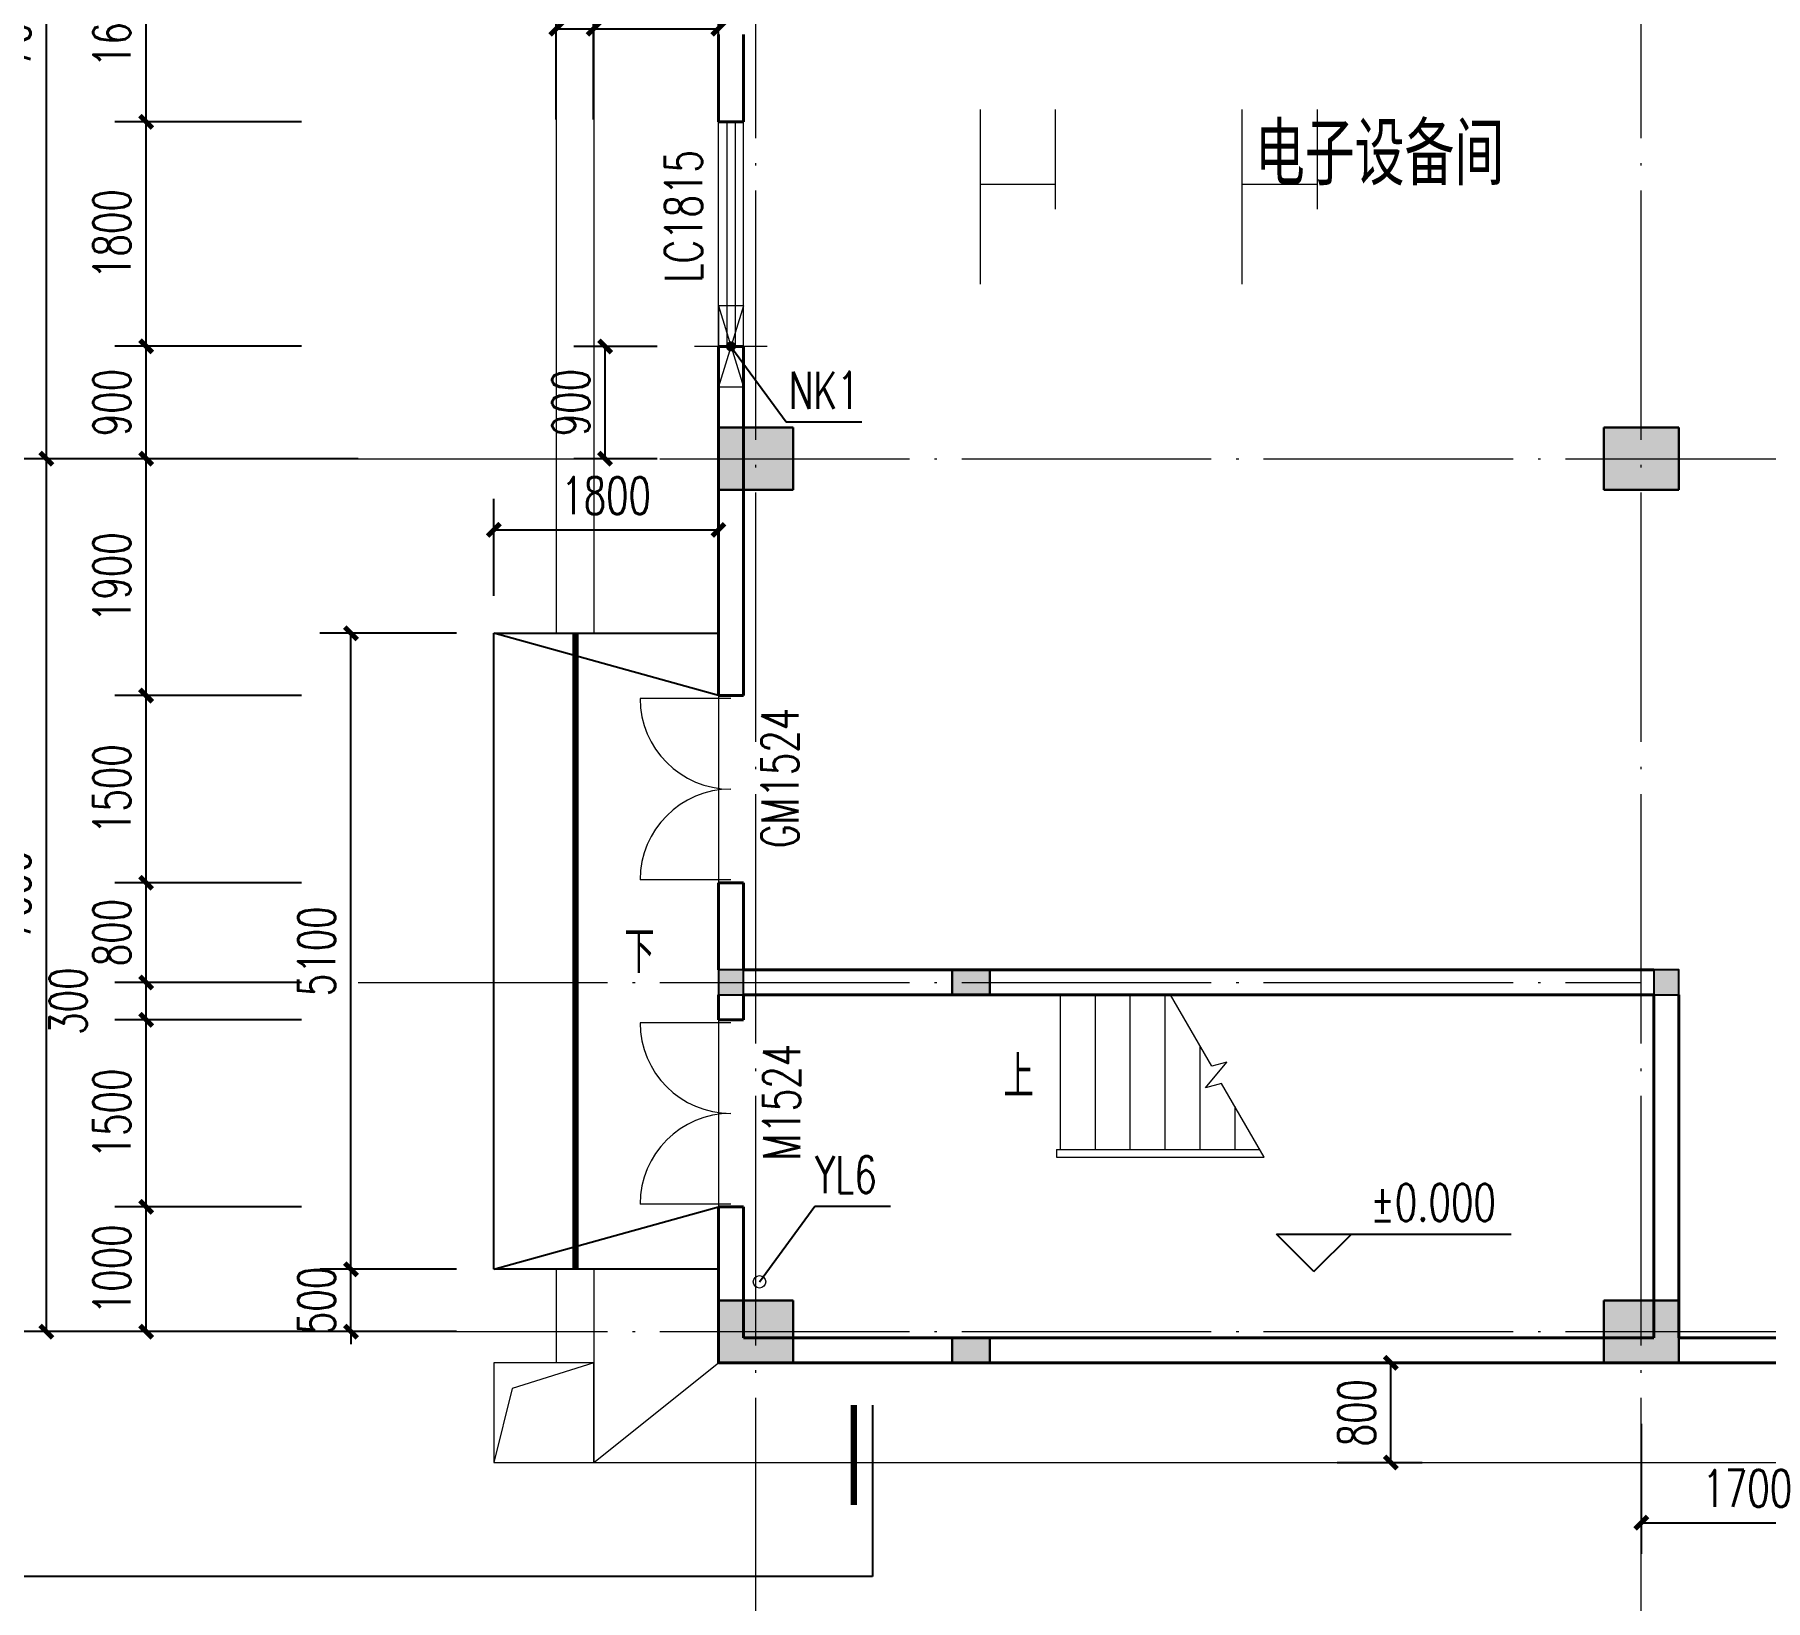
# Model space of a CAD drawing. Extents: x 238398 to 585159, y -66832 to 191741.
# Drawn here: x 384628 to 398505, y 45441 to 57996 of the extents above; entities that cross this region are included whole.
import ezdxf

# ---------------------------------------------------------------- set-up
doc = ezdxf.new("R2010")
doc.units = 0
doc.header["$LTSCALE"] = 1000
doc.header["$MEASUREMENT"] = 0
doc.linetypes.add('DASH', pattern=[0.35, 0.25, -0.1])
doc.linetypes.add('DOTE', pattern=[2.42, 2, -0.2, 0.02, -0.2])
for name, color, linetype in [('AXIS', 3, 'Continuous'), ('DIM_ELEV', 3, 'Continuous'), ('DIM_IDEN', 3, 'Continuous'), ('DIM_LEAD', 3, 'Continuous'), ('DIM_SYMB', 3, 'Continuous'), ('GZZ', 9, 'Continuous'), ('PUB_DIM', 76, 'Continuous'), ('S_E_STAIR', 4, 'Continuous'), ('S_STAIR', 2, 'Continuous'), ('WINDOW_TEXT', 7, 'Continuous')]:
    doc.layers.add(name, color=color, linetype=linetype)
for name, color, linetype, lineweight in [('COLUMN', 9, 'Continuous', 30), ('DOTE', 18, 'DOTE', 13), ('PUB_HATCH', 252, 'Continuous', 5), ('PUB_TEXT', 7, 'Continuous', 20), ('STAIR', 2, 'Continuous', 18), ('WALL', 4, 'Continuous', 40), ('WINDOW', 2, 'Continuous', 18), ('暖通', 5, 'Continuous', 18), ('水', 33, 'Continuous', 18), ('设备层', 8, 'Continuous', 5)]:
    doc.layers.add(name, color=color, linetype=linetype, lineweight=lineweight)
doc.styles.add('_TCH_DIM', font='SIMPLEX', dxfattribs={"bigfont": 'GBCBIG'})
doc.styles.add('_TCH_DIM_T3', font='SIMPLEX', dxfattribs={"width": 0.705882, "bigfont": 'GBCBIG'})
doc.styles.add('_TCH_WINDOW', font='geditxt.shx', dxfattribs={"bigfont": 'hztxt1.shx'})
doc.styles.add('HZTXT', font='geditxt.shx', dxfattribs={"width": 0.8, "bigfont": 'hztxt1.shx'})
doc.styles.get("Standard").update_dxf_attribs({"font": 'gbenor.shx', "bigfont": 'gbcbig.shx'})
doc.dimstyles.new('_TCH_ARCH&&100', dxfattribs={"dimtxt": 297.5, "dimasz": 100, "dimexe": 250, "dimexo": 300, "dimgap": 126.25, "dimtad": 1, "dimdec": 0, "dimzin": 0, "dimdsep": 46, "dimtxsty": '_TCH_DIM_T3', "dimblk": 'ARCHTICK', "dimcen": 0.09, "dimazin": 2, "dimtfac": 1, "dimtdec": 0, "dimtix": 1, "dimtmove": 2, "dimatfit": 3, "dimfxl": 1, "dimtolj": 1, "dimtzin": 0, "dimarcsym": 0})
doc.dimstyles.get("Standard").update_dxf_attribs({"dimscale": 100, "dimtxt": 3.5, "dimasz": 1, "dimexe": 2.5, "dimexo": 3, "dimgap": 1.5, "dimtad": 1, "dimdec": 0, "dimzin": 0, "dimdsep": 46, "dimtxsty": 'Standard', "dimblk": 'ARCHTICK', "dimcen": 0.09, "dimadec": 0, "dimazin": 0, "dimtfac": 1, "dimtdec": 0, "dimtix": 1, "dimtmove": 2, "dimatfit": 3, "dimfxl": 1, "dimtolj": 1, "dimtzin": 0, "dimarcsym": 0})

# ---------------------------------------------------------------- blocks, each defined once
blk = doc.blocks.new('_ArchTick')
at = {"color": 0, "linetype": 'ByBlock', "const_width": 0.4}
blk.add_lwpolyline([(-0.5, -0.5), (0.5, 0.5)], dxfattribs=at)
blk = doc.blocks.new('*D528')
at = {"layer": 'AXIS', "color": 0, "lineweight": -2, "transparency": 16777216}
for p, q in [((386922, 47596), (383672, 47596)), ((383922, 42096), (383922, 47596)), ((386922, 42096), (383672, 42096))]:
    blk.add_line(p, q, dxfattribs=at)
at = {"layer": 'Defpoints', "color": 0, "transparency": 16777216}
for p in [(383922, 47596), (387222, 47596), (387222, 42096)]:
    blk.add_point(p, dxfattribs=at)
at = {"layer": 'AXIS', "color": 0, "lineweight": -2, "transparency": 16777216, "xscale": 100, "yscale": 100, "zscale": 100}
for p, rotation in [((383922, 47596), 90), ((383922, 42096), 270)]:
    blk.add_blockref('_ArchTick', p, dxfattribs=dict(at, rotation=rotation))
at = {"layer": 'AXIS', "color": 0, "transparency": 16777216, "insert": (383647, 44846), "char_height": 297.5, "attachment_point": 5, "rotation": 90, "style": '_TCH_DIM_T3'}
blk.add_mtext('\\A1;5500', dxfattribs=at)
blk = doc.blocks.new('*D529')
at = {"layer": 'AXIS', "color": 0, "lineweight": -2, "transparency": 16777216}
for p, q in [((386922, 91096), (383672, 91096)), ((383922, 47596), (383922, 91096)), ((386922, 47596), (383672, 47596))]:
    blk.add_line(p, q, dxfattribs=at)
at = {"layer": 'Defpoints', "color": 0, "transparency": 16777216}
for p in [(383922, 91096), (387222, 91096), (387222, 47596)]:
    blk.add_point(p, dxfattribs=at)
at = {"layer": 'AXIS', "color": 0, "lineweight": -2, "transparency": 16777216, "xscale": 100, "yscale": 100, "zscale": 100}
for p, rotation in [((383922, 91096), 90), ((383922, 47596), 270)]:
    blk.add_blockref('_ArchTick', p, dxfattribs=dict(at, rotation=rotation))
at = {"layer": 'AXIS', "color": 0, "transparency": 16777216, "insert": (383647, 69346), "char_height": 297.5, "attachment_point": 5, "rotation": 90, "style": '_TCH_DIM_T3'}
blk.add_mtext('\\A1;43500', dxfattribs=at)
blk = doc.blocks.new('*D530')
at = {"layer": 'AXIS', "color": 0, "lineweight": -2, "transparency": 16777216}
for p, q in [((386922, 54596), (384472, 54596)), ((384722, 47596), (384722, 54596)), ((386922, 47596), (384472, 47596))]:
    blk.add_line(p, q, dxfattribs=at)
at = {"layer": 'Defpoints', "color": 0, "transparency": 16777216}
for p in [(384722, 54596), (387222, 54596), (387222, 47596)]:
    blk.add_point(p, dxfattribs=at)
at = {"layer": 'AXIS', "color": 0, "lineweight": -2, "transparency": 16777216, "xscale": 100, "yscale": 100, "zscale": 100}
for p, rotation in [((384722, 54596), 90), ((384722, 47596), 270)]:
    blk.add_blockref('_ArchTick', p, dxfattribs=dict(at, rotation=rotation))
at = {"layer": 'AXIS', "color": 0, "transparency": 16777216, "insert": (384447, 51096), "char_height": 297.5, "attachment_point": 5, "rotation": 90, "style": '_TCH_DIM_T3'}
blk.add_mtext('\\A1;7000', dxfattribs=at)
blk = doc.blocks.new('*D531')
at = {"layer": 'AXIS', "color": 0, "lineweight": -2, "transparency": 16777216}
for p, q in [((386922, 61596), (384472, 61596)), ((384722, 54596), (384722, 61596)), ((386922, 54596), (384472, 54596))]:
    blk.add_line(p, q, dxfattribs=at)
at = {"layer": 'Defpoints', "color": 0, "transparency": 16777216}
for p in [(384722, 61596), (387222, 61596), (387222, 54596)]:
    blk.add_point(p, dxfattribs=at)
at = {"layer": 'AXIS', "color": 0, "lineweight": -2, "transparency": 16777216, "xscale": 100, "yscale": 100, "zscale": 100}
for p, rotation in [((384722, 61596), 90), ((384722, 54596), 270)]:
    blk.add_blockref('_ArchTick', p, dxfattribs=dict(at, rotation=rotation))
at = {"layer": 'AXIS', "color": 0, "transparency": 16777216, "insert": (384447, 58096), "char_height": 297.5, "attachment_point": 5, "rotation": 90, "style": '_TCH_DIM_T3'}
blk.add_mtext('\\A1;7000', dxfattribs=at)
blk = doc.blocks.new('3asdfsadfdas')
at = {"layer": '设备层'}
for p, q in [((362521, 131242), (362521, 132042)), ((363121, 132042), (363121, 131242)), ((364621, 131242), (364621, 132042)), ((365221, 132042), (365221, 131242)), ((362521, 130642), (362521, 131442)), ((362521, 131442), (363121, 131442)), ((364621, 130642), (364621, 131442)), ((364621, 131442), (365221, 131442))]:
    blk.add_line(p, q, dxfattribs=at)
at = {"layer": '设备层', "linetype": 'DASH', "const_width": 0.001}
for points in [[(361321, 136747), (361321, 125544)], [(362221, 136644), (362221, 126444)], [(363421, 136644), (363421, 126444)], [(364321, 136644), (364321, 126444)], [(365521, 136644), (365521, 126444)], [(366421, 136644), (366421, 126444)], [(363421, 126444), (362221, 126444)], [(365521, 126444), (364321, 126444)], [(369521, 126444), (366421, 126444)], [(369521, 125544), (361321, 125544)]]:
    blk.add_lwpolyline(points, dxfattribs=at)
at = {"layer": '设备层', "const_width": 0.001}
for points in [[(363121, 136244), (363121, 126642)], [(365221, 136244), (365221, 126642)], [(367321, 135444), (367321, 129842)]]:
    blk.add_lwpolyline(points, dxfattribs=at)
for points in [[(362521, 133042), (363121, 133042), (363121, 132242), (362521, 132242)], [(364621, 133042), (365221, 133042), (365221, 132242), (364621, 132242)], [(366721, 133042), (367321, 133042), (367321, 132242), (366721, 132242)], [(362521, 132242), (363121, 132242), (363121, 131442), (362521, 131442)], [(364621, 132242), (365221, 132242), (365221, 131442), (364621, 131442)], [(366721, 132242), (367321, 132242), (367321, 131442), (366721, 131442)], [(362521, 131442), (363121, 131442), (363121, 130642), (362521, 130642)], [(364621, 131442), (365221, 131442), (365221, 130642), (364621, 130642)], [(366721, 131442), (367321, 131442), (367321, 130642), (366721, 130642)], [(362521, 130642), (363121, 130642), (363121, 129842), (362521, 129842)], [(364621, 130642), (365221, 130642), (365221, 129842), (364621, 129842)], [(366721, 130642), (367321, 130642), (367321, 129842), (366721, 129842)], [(362521, 129842), (363121, 129842), (363121, 129042), (362521, 129042)], [(364621, 129842), (365221, 129842), (365221, 129042), (364621, 129042)], [(362521, 129042), (363121, 129042), (363121, 128242), (362521, 128242)], [(364621, 129042), (365221, 129042), (365221, 128242), (364621, 128242)], [(362521, 128242), (363121, 128242), (363121, 127442), (362521, 127442)], [(364621, 128242), (365221, 128242), (365221, 127442), (364621, 127442)], [(362521, 127442), (363121, 127442), (363121, 126642), (362521, 126642)], [(364621, 127442), (365221, 127442), (365221, 126642), (364621, 126642)]]:
    blk.add_lwpolyline(points, close=True, dxfattribs=at)
blk = doc.blocks.new('*D650')
at = {"layer": 'Defpoints', "color": 0, "transparency": 16777216}
for p in [(444180, 55495), (444896, 55495), (444896, 54595)]:
    blk.add_point(p, dxfattribs=at)
at = {"layer": 'PUB_DIM', "color": 0, "lineweight": -2, "transparency": 16777216}
for p, q in [((444596, 55495), (443930, 55495)), ((444180, 54595), (444180, 55495)), ((444596, 54595), (443930, 54595))]:
    blk.add_line(p, q, dxfattribs=at)
at = {"layer": 'PUB_DIM', "color": 0, "lineweight": -2, "transparency": 16777216, "xscale": 100, "yscale": 100, "zscale": 100}
for p, rotation in [((444180, 55495), 90), ((444180, 54595), 270)]:
    blk.add_blockref('_ArchTick', p, dxfattribs=dict(at, rotation=rotation))
at = {"layer": 'PUB_DIM', "color": 0, "transparency": 16777216, "insert": (443905, 55045), "char_height": 297.5, "attachment_point": 5, "rotation": 90, "style": '_TCH_DIM_T3'}
blk.add_mtext('\\A1;900', dxfattribs=at)
blk = doc.blocks.new('*D654')
at = {"layer": 'Defpoints', "color": 0, "transparency": 16777216}
for p in [(452488, 47155), (454188, 47155), (454188, 46063)]:
    blk.add_point(p, dxfattribs=at)
at = {"layer": 'PUB_DIM', "color": 0, "lineweight": -2, "transparency": 16777216}
for p, q in [((452488, 46855), (452488, 45813)), ((454188, 46855), (454188, 45813)), ((452488, 46063), (454188, 46063))]:
    blk.add_line(p, q, dxfattribs=at)
at = {"layer": 'PUB_DIM', "color": 0, "lineweight": -2, "transparency": 16777216, "xscale": 100, "yscale": 100, "zscale": 100, "rotation": 180}
blk.add_blockref('_ArchTick', (452488, 46063), dxfattribs=at)
at = {"layer": 'PUB_DIM', "color": 0, "lineweight": -2, "transparency": 16777216, "xscale": 100, "yscale": 100, "zscale": 100}
blk.add_blockref('_ArchTick', (454188, 46063), dxfattribs=at)
at = {"layer": 'PUB_DIM', "color": 0, "transparency": 16777216, "insert": (453338, 46338), "char_height": 297.5, "attachment_point": 5, "style": '_TCH_DIM_T3'}
blk.add_mtext('\\A1;1700', dxfattribs=at)
blk = doc.blocks.new('*D137')
at = {"layer": 'Defpoints', "color": 0, "transparency": 16777216}
for p in [(387164, 53196), (388310, 53196), (388310, 48096)]:
    blk.add_point(p, dxfattribs=at)
at = {"layer": 'PUB_DIM', "color": 0, "lineweight": -2, "transparency": 16777216}
for p, q in [((388010, 53196), (386914, 53196)), ((387164, 48096), (387164, 53196)), ((388010, 48096), (386914, 48096))]:
    blk.add_line(p, q, dxfattribs=at)
at = {"layer": 'PUB_DIM', "color": 0, "lineweight": -2, "transparency": 16777216, "xscale": 100, "yscale": 100, "zscale": 100}
for p, rotation in [((387164, 53196), 90), ((387164, 48096), 270)]:
    blk.add_blockref('_ArchTick', p, dxfattribs=dict(at, rotation=rotation))
at = {"layer": 'PUB_DIM', "color": 0, "transparency": 16777216, "insert": (386889, 50646), "char_height": 297.5, "attachment_point": 5, "rotation": 90, "style": '_TCH_DIM_T3'}
blk.add_mtext('\\A1;5100', dxfattribs=at)
blk = doc.blocks.new('*D138')
at = {"layer": 'Defpoints', "color": 0, "transparency": 16777216}
for p in [(387164, 48096), (388310, 48096), (388310, 47596)]:
    blk.add_point(p, dxfattribs=at)
at = {"layer": 'PUB_DIM', "color": 0, "lineweight": -2, "transparency": 16777216}
for p, q in [((387164, 48096), (387164, 48196)), ((388010, 48096), (386914, 48096)), ((387164, 47596), (387164, 48096)), ((388010, 47596), (386914, 47596)), ((387164, 47596), (387164, 47496))]:
    blk.add_line(p, q, dxfattribs=at)
at = {"layer": 'PUB_DIM', "color": 0, "lineweight": -2, "transparency": 16777216, "xscale": 100, "yscale": 100, "zscale": 100}
for p, rotation in [((387164, 48096), 270), ((387164, 47596), 90)]:
    blk.add_blockref('_ArchTick', p, dxfattribs=dict(at, rotation=rotation))
at = {"layer": 'PUB_DIM', "color": 0, "transparency": 16777216, "insert": (386889, 47846), "char_height": 297.5, "attachment_point": 5, "rotation": 90, "style": '_TCH_DIM_T3'}
blk.add_mtext('\\A1;500', dxfattribs=at)
blk = doc.blocks.new('*D163')
at = {"layer": 'Defpoints', "color": 0, "transparency": 16777216}
for p in [(390110, 54025), (388310, 53196), (390110, 53196)]:
    blk.add_point(p, dxfattribs=at)
at = {"layer": 'PUB_DIM', "color": 0, "lineweight": -2, "transparency": 16777216}
for p, q in [((388310, 53496), (388310, 54275)), ((390110, 53496), (390110, 54275)), ((388310, 54025), (390110, 54025))]:
    blk.add_line(p, q, dxfattribs=at)
at = {"layer": 'PUB_DIM', "color": 0, "lineweight": -2, "transparency": 16777216, "xscale": 100, "yscale": 100, "zscale": 100, "rotation": 180}
blk.add_blockref('_ArchTick', (388310, 54025), dxfattribs=at)
at = {"layer": 'PUB_DIM', "color": 0, "lineweight": -2, "transparency": 16777216, "xscale": 100, "yscale": 100, "zscale": 100}
blk.add_blockref('_ArchTick', (390110, 54025), dxfattribs=at)
at = {"layer": 'PUB_DIM', "color": 0, "transparency": 16777216, "insert": (389210, 54300), "char_height": 297.5, "attachment_point": 5, "style": '_TCH_DIM_T3'}
blk.add_mtext('\\A1;1800', dxfattribs=at)
blk = doc.blocks.new('*D367')
at = {"layer": 'Defpoints', "color": 0, "transparency": 16777216}
for p in [(394772, 47346), (395502, 47346), (394772, 46546)]:
    blk.add_point(p, dxfattribs=at)
at = {"layer": 'PUB_DIM', "color": 0, "lineweight": -2, "transparency": 16777216}
for p, q in [((395072, 47346), (395752, 47346)), ((395502, 46546), (395502, 47346)), ((395072, 46546), (395752, 46546))]:
    blk.add_line(p, q, dxfattribs=at)
at = {"layer": 'PUB_DIM', "color": 0, "lineweight": -2, "transparency": 16777216, "xscale": 100, "yscale": 100, "zscale": 100}
for p, rotation in [((395502, 47346), 90), ((395502, 46546), 270)]:
    blk.add_blockref('_ArchTick', p, dxfattribs=dict(at, rotation=rotation))
at = {"layer": 'PUB_DIM', "color": 0, "transparency": 16777216, "insert": (395227, 46946), "char_height": 297.5, "attachment_point": 5, "rotation": 90, "style": '_TCH_DIM_T3'}
blk.add_mtext('\\A1;800', dxfattribs=at)
blk = doc.blocks.new('*D401')
at = {"layer": 'Defpoints', "color": 0, "transparency": 16777216}
for p in [(389110, 58044), (388810, 57015), (389110, 57015)]:
    blk.add_point(p, dxfattribs=at)
at = {"layer": 'PUB_DIM', "color": 0, "lineweight": -2, "transparency": 16777216}
for p, q in [((388810, 57315), (388810, 58294)), ((389110, 57315), (389110, 58294)), ((388810, 58044), (389110, 58044))]:
    blk.add_line(p, q, dxfattribs=at)
at = {"layer": 'PUB_DIM', "color": 0, "lineweight": -2, "transparency": 16777216, "xscale": 100, "yscale": 100, "zscale": 100, "rotation": 180}
blk.add_blockref('_ArchTick', (388810, 58044), dxfattribs=at)
at = {"layer": 'PUB_DIM', "color": 0, "lineweight": -2, "transparency": 16777216, "xscale": 100, "yscale": 100, "zscale": 100}
blk.add_blockref('_ArchTick', (389110, 58044), dxfattribs=at)
at = {"layer": 'PUB_DIM', "color": 0, "transparency": 16777216, "insert": (388395, 58319), "char_height": 297.5, "attachment_point": 5, "style": '_TCH_DIM_T3'}
blk.add_mtext('\\A1;300', dxfattribs=at)
blk = doc.blocks.new('*D402')
at = {"layer": 'Defpoints', "color": 0, "transparency": 16777216}
for p in [(390110, 58044), (389110, 57015), (390110, 57015)]:
    blk.add_point(p, dxfattribs=at)
at = {"layer": 'PUB_DIM', "color": 0, "lineweight": -2, "transparency": 16777216}
for p, q in [((389110, 57315), (389110, 58294)), ((390110, 57315), (390110, 58294)), ((389110, 58044), (390110, 58044))]:
    blk.add_line(p, q, dxfattribs=at)
at = {"layer": 'PUB_DIM', "color": 0, "lineweight": -2, "transparency": 16777216, "xscale": 100, "yscale": 100, "zscale": 100, "rotation": 180}
blk.add_blockref('_ArchTick', (389110, 58044), dxfattribs=at)
at = {"layer": 'PUB_DIM', "color": 0, "lineweight": -2, "transparency": 16777216, "xscale": 100, "yscale": 100, "zscale": 100}
blk.add_blockref('_ArchTick', (390110, 58044), dxfattribs=at)
at = {"layer": 'PUB_DIM', "color": 0, "transparency": 16777216, "insert": (389610, 58319), "char_height": 297.5, "attachment_point": 5, "style": '_TCH_DIM_T3'}
blk.add_mtext('\\A1;1000', dxfattribs=at)
blk = doc.blocks.new('*D414')
at = {"layer": 'Defpoints', "color": 0, "transparency": 16777216}
for p in [(385522, 48596), (387067, 48596), (387067, 47596)]:
    blk.add_point(p, dxfattribs=at)
at = {"layer": 'PUB_DIM', "color": 0, "lineweight": -2, "transparency": 16777216}
for p, q in [((386767, 48596), (385272, 48596)), ((385522, 47596), (385522, 48596)), ((386767, 47596), (385272, 47596))]:
    blk.add_line(p, q, dxfattribs=at)
at = {"layer": 'PUB_DIM', "color": 0, "lineweight": -2, "transparency": 16777216, "xscale": 100, "yscale": 100, "zscale": 100}
for p, rotation in [((385522, 48596), 90), ((385522, 47596), 270)]:
    blk.add_blockref('_ArchTick', p, dxfattribs=dict(at, rotation=rotation))
at = {"layer": 'PUB_DIM', "color": 0, "transparency": 16777216, "insert": (385247, 48096), "char_height": 297.5, "attachment_point": 5, "rotation": 90, "style": '_TCH_DIM_T3'}
blk.add_mtext('\\A1;1000', dxfattribs=at)
blk = doc.blocks.new('*D415')
at = {"layer": 'Defpoints', "color": 0, "transparency": 16777216}
for p in [(385522, 50096), (387067, 50096), (387067, 48596)]:
    blk.add_point(p, dxfattribs=at)
at = {"layer": 'PUB_DIM', "color": 0, "lineweight": -2, "transparency": 16777216}
for p, q in [((386767, 50096), (385272, 50096)), ((385522, 48596), (385522, 50096)), ((386767, 48596), (385272, 48596))]:
    blk.add_line(p, q, dxfattribs=at)
at = {"layer": 'PUB_DIM', "color": 0, "lineweight": -2, "transparency": 16777216, "xscale": 100, "yscale": 100, "zscale": 100}
for p, rotation in [((385522, 50096), 90), ((385522, 48596), 270)]:
    blk.add_blockref('_ArchTick', p, dxfattribs=dict(at, rotation=rotation))
at = {"layer": 'PUB_DIM', "color": 0, "transparency": 16777216, "insert": (385247, 49346), "char_height": 297.5, "attachment_point": 5, "rotation": 90, "style": '_TCH_DIM_T3'}
blk.add_mtext('\\A1;1500', dxfattribs=at)
blk = doc.blocks.new('*D416')
at = {"layer": 'Defpoints', "color": 0, "transparency": 16777216}
for p in [(385522, 50396), (387067, 50396), (387067, 50096)]:
    blk.add_point(p, dxfattribs=at)
at = {"layer": 'PUB_DIM', "color": 0, "lineweight": -2, "transparency": 16777216}
for p, q in [((386767, 50396), (385272, 50396)), ((385522, 50096), (385522, 50396)), ((386767, 50096), (385272, 50096))]:
    blk.add_line(p, q, dxfattribs=at)
at = {"layer": 'PUB_DIM', "color": 0, "lineweight": -2, "transparency": 16777216, "xscale": 100, "yscale": 100, "zscale": 100}
for p, rotation in [((385522, 50396), 90), ((385522, 50096), 270)]:
    blk.add_blockref('_ArchTick', p, dxfattribs=dict(at, rotation=rotation))
at = {"layer": 'PUB_DIM', "color": 0, "transparency": 16777216, "insert": (384897, 50246), "char_height": 297.5, "attachment_point": 5, "rotation": 90, "style": '_TCH_DIM_T3'}
blk.add_mtext('\\A1;300', dxfattribs=at)
blk = doc.blocks.new('*D417')
at = {"layer": 'Defpoints', "color": 0, "transparency": 16777216}
for p in [(385522, 51196), (387067, 51196), (387067, 50396)]:
    blk.add_point(p, dxfattribs=at)
at = {"layer": 'PUB_DIM', "color": 0, "lineweight": -2, "transparency": 16777216}
for p, q in [((386767, 51196), (385272, 51196)), ((385522, 50396), (385522, 51196)), ((386767, 50396), (385272, 50396))]:
    blk.add_line(p, q, dxfattribs=at)
at = {"layer": 'PUB_DIM', "color": 0, "lineweight": -2, "transparency": 16777216, "xscale": 100, "yscale": 100, "zscale": 100}
for p, rotation in [((385522, 51196), 90), ((385522, 50396), 270)]:
    blk.add_blockref('_ArchTick', p, dxfattribs=dict(at, rotation=rotation))
at = {"layer": 'PUB_DIM', "color": 0, "transparency": 16777216, "insert": (385247, 50796), "char_height": 297.5, "attachment_point": 5, "rotation": 90, "style": '_TCH_DIM_T3'}
blk.add_mtext('\\A1;800', dxfattribs=at)
blk = doc.blocks.new('*D418')
at = {"layer": 'Defpoints', "color": 0, "transparency": 16777216}
for p in [(385522, 52696), (387067, 52696), (387067, 51196)]:
    blk.add_point(p, dxfattribs=at)
at = {"layer": 'PUB_DIM', "color": 0, "lineweight": -2, "transparency": 16777216}
for p, q in [((386767, 52696), (385272, 52696)), ((385522, 51196), (385522, 52696)), ((386767, 51196), (385272, 51196))]:
    blk.add_line(p, q, dxfattribs=at)
at = {"layer": 'PUB_DIM', "color": 0, "lineweight": -2, "transparency": 16777216, "xscale": 100, "yscale": 100, "zscale": 100}
for p, rotation in [((385522, 52696), 90), ((385522, 51196), 270)]:
    blk.add_blockref('_ArchTick', p, dxfattribs=dict(at, rotation=rotation))
at = {"layer": 'PUB_DIM', "color": 0, "transparency": 16777216, "insert": (385247, 51946), "char_height": 297.5, "attachment_point": 5, "rotation": 90, "style": '_TCH_DIM_T3'}
blk.add_mtext('\\A1;1500', dxfattribs=at)
blk = doc.blocks.new('*D419')
at = {"layer": 'Defpoints', "color": 0, "transparency": 16777216}
for p in [(385522, 54596), (387067, 54596), (387067, 52696)]:
    blk.add_point(p, dxfattribs=at)
at = {"layer": 'PUB_DIM', "color": 0, "lineweight": -2, "transparency": 16777216}
for p, q in [((386767, 54596), (385272, 54596)), ((385522, 52696), (385522, 54596)), ((386767, 52696), (385272, 52696))]:
    blk.add_line(p, q, dxfattribs=at)
at = {"layer": 'PUB_DIM', "color": 0, "lineweight": -2, "transparency": 16777216, "xscale": 100, "yscale": 100, "zscale": 100}
for p, rotation in [((385522, 54596), 90), ((385522, 52696), 270)]:
    blk.add_blockref('_ArchTick', p, dxfattribs=dict(at, rotation=rotation))
at = {"layer": 'PUB_DIM', "color": 0, "transparency": 16777216, "insert": (385247, 53646), "char_height": 297.5, "attachment_point": 5, "rotation": 90, "style": '_TCH_DIM_T3'}
blk.add_mtext('\\A1;1900', dxfattribs=at)
blk = doc.blocks.new('*D420')
at = {"layer": 'Defpoints', "color": 0, "transparency": 16777216}
for p in [(385522, 55497), (387067, 55497), (387067, 54596)]:
    blk.add_point(p, dxfattribs=at)
at = {"layer": 'PUB_DIM', "color": 0, "lineweight": -2, "transparency": 16777216}
for p, q in [((386767, 55497), (385272, 55497)), ((385522, 54596), (385522, 55497)), ((386767, 54596), (385272, 54596))]:
    blk.add_line(p, q, dxfattribs=at)
at = {"layer": 'PUB_DIM', "color": 0, "lineweight": -2, "transparency": 16777216, "xscale": 100, "yscale": 100, "zscale": 100}
for p, rotation in [((385522, 55497), 90), ((385522, 54596), 270)]:
    blk.add_blockref('_ArchTick', p, dxfattribs=dict(at, rotation=rotation))
at = {"layer": 'PUB_DIM', "color": 0, "transparency": 16777216, "insert": (385247, 55046), "char_height": 297.5, "attachment_point": 5, "rotation": 90, "style": '_TCH_DIM_T3'}
blk.add_mtext('\\A1;900', dxfattribs=at)
blk = doc.blocks.new('*D421')
at = {"layer": 'Defpoints', "color": 0, "transparency": 16777216}
for p in [(385522, 57297), (387067, 57297), (387067, 55497)]:
    blk.add_point(p, dxfattribs=at)
at = {"layer": 'PUB_DIM', "color": 0, "lineweight": -2, "transparency": 16777216}
for p, q in [((386767, 57297), (385272, 57297)), ((385522, 55497), (385522, 57297)), ((386767, 55497), (385272, 55497))]:
    blk.add_line(p, q, dxfattribs=at)
at = {"layer": 'PUB_DIM', "color": 0, "lineweight": -2, "transparency": 16777216, "xscale": 100, "yscale": 100, "zscale": 100}
for p, rotation in [((385522, 57297), 90), ((385522, 55497), 270)]:
    blk.add_blockref('_ArchTick', p, dxfattribs=dict(at, rotation=rotation))
at = {"layer": 'PUB_DIM', "color": 0, "transparency": 16777216, "insert": (385247, 56397), "char_height": 297.5, "attachment_point": 5, "rotation": 90, "style": '_TCH_DIM_T3'}
blk.add_mtext('\\A1;1800', dxfattribs=at)
blk = doc.blocks.new('*D422')
at = {"layer": 'Defpoints', "color": 0, "transparency": 16777216}
for p in [(385522, 58896), (387067, 58896), (387067, 57297)]:
    blk.add_point(p, dxfattribs=at)
at = {"layer": 'PUB_DIM', "color": 0, "lineweight": -2, "transparency": 16777216}
for p, q in [((386767, 58896), (385272, 58896)), ((385522, 57297), (385522, 58896)), ((386767, 57297), (385272, 57297))]:
    blk.add_line(p, q, dxfattribs=at)
at = {"layer": 'PUB_DIM', "color": 0, "lineweight": -2, "transparency": 16777216, "xscale": 100, "yscale": 100, "zscale": 100}
for p, rotation in [((385522, 58896), 90), ((385522, 57297), 270)]:
    blk.add_blockref('_ArchTick', p, dxfattribs=dict(at, rotation=rotation))
at = {"layer": 'PUB_DIM', "color": 0, "transparency": 16777216, "insert": (385247, 58096), "char_height": 297.5, "attachment_point": 5, "rotation": 90, "style": '_TCH_DIM_T3'}
blk.add_mtext('\\A1;1600', dxfattribs=at)
blk = doc.blocks.new('$DorLib2D$00000004')
for p, q in [((-0.485, 0), (-0.485, 0.485)), ((0.485, 0), (0.485, 0.485))]:
    blk.add_line(p, q)
at = {"lineweight": 13}
for centre, start, end in [((-0.485, 0), 0, 90), ((0.485, 0), 90, 180)]:
    blk.add_arc(centre, 0.485, start, end, dxfattribs=at)
blk = doc.blocks.new('$TCHSYS$WIN2D')
for p, q in [((-0.5, 0.5), (0.5, 0.5)), ((0.5, 0.1667), (-0.5, 0.1667)), ((0.5, -0.1667), (-0.5, -0.1667)), ((-0.5, -0.5), (0.5, -0.5))]:
    blk.add_line(p, q)
blk = doc.blocks.new('_FZH')
blk.add_lwpolyline([(-0.5, -0.5), (0.5, -0.5), (0.5, 0.5), (-0.5, 0.5)], close=True)
at = {"layer": 'PUB_HATCH'}
blk.add_solid([(-0.5, -0.5), (0.5, -0.5), (-0.5, 0.5), (0.5, 0.5)], dxfattribs=at)
blk = doc.blocks.new('*D665')
at = {"color": 0, "lineweight": -2, "transparency": 16777216}
for p, q in [((390310, 63196), (390310, 62947)), ((390310, 62947), (391091, 62747)), ((391091, 62747), (391091, 61456))]:
    blk.add_line(p, q, dxfattribs=at)
at = {"layer": 'Defpoints', "color": 0, "transparency": 16777216}
for p in [(390310, 63496), (391091, 62547), (413810, 47346)]:
    blk.add_point(p, dxfattribs=at)
at = {"color": 0, "transparency": 16777216, "insert": (390766, 61926), "char_height": 350, "attachment_point": 5, "rotation": 90}
blk.add_mtext('\\A1;23500', dxfattribs=at)
blk = doc.blocks.new('*D666')
at = {"color": 0, "lineweight": -2, "transparency": 16777216}
for p, q in [((390610, 63496), (391194, 63496)), ((391194, 63496), (391394, 62813)), ((391394, 62813), (392561, 62813))]:
    blk.add_line(p, q, dxfattribs=at)
at = {"layer": 'Defpoints', "color": 0, "transparency": 16777216}
for p in [(390310, 63496), (391594, 62813), (413810, 47346)]:
    blk.add_point(p, dxfattribs=at)
at = {"color": 0, "transparency": 16777216, "insert": (392152, 63138), "char_height": 350, "attachment_point": 5}
blk.add_mtext('\\A1;16150', dxfattribs=at)
blk = doc.blocks.new('*D672')
at = {"color": 0, "lineweight": -2, "transparency": 16777216}
for p, q in [((390310, 82046), (390310, 81165)), ((390310, 81165), (391233, 80965)), ((391233, 80965), (391233, 79674))]:
    blk.add_line(p, q, dxfattribs=at)
at = {"layer": 'Defpoints', "color": 0, "transparency": 16777216}
for p in [(390310, 82346), (391233, 80765), (413810, 47346)]:
    blk.add_point(p, dxfattribs=at)
at = {"color": 0, "transparency": 16777216, "insert": (390908, 80144), "char_height": 350, "attachment_point": 5, "rotation": 90}
blk.add_mtext('\\A1;23500', dxfattribs=at)
blk = doc.blocks.new('*D673')
at = {"color": 0, "lineweight": -2, "transparency": 16777216}
for p, q in [((390610, 82346), (391415, 82346)), ((391415, 82346), (391615, 81302)), ((391615, 81302), (392899, 81302))]:
    blk.add_line(p, q, dxfattribs=at)
at = {"layer": 'Defpoints', "color": 0, "transparency": 16777216}
for p in [(390310, 82346), (391815, 81302), (413810, 47346)]:
    blk.add_point(p, dxfattribs=at)
at = {"color": 0, "transparency": 16777216, "insert": (392432, 81627), "char_height": 350, "attachment_point": 5}
blk.add_mtext('\\A1;35000', dxfattribs=at)
blk = doc.blocks.new('*D675')
at = {"color": 0, "lineweight": -2, "transparency": 16777216}
for p, q in [((390310, 90846), (390310, 89349)), ((390310, 89349), (391411, 89149)), ((391411, 89149), (391411, 87858))]:
    blk.add_line(p, q, dxfattribs=at)
at = {"layer": 'Defpoints', "color": 0, "transparency": 16777216}
for p in [(390310, 91146), (391411, 88949), (413810, 47346)]:
    blk.add_point(p, dxfattribs=at)
at = {"color": 0, "transparency": 16777216, "insert": (391086, 88328), "char_height": 350, "attachment_point": 5, "rotation": 90}
blk.add_mtext('\\A1;23500', dxfattribs=at)
blk = doc.blocks.new('*D676')
at = {"color": 0, "lineweight": -2, "transparency": 16777216}
for p, q in [((390610, 91146), (391390, 91146)), ((391390, 91146), (391590, 89806)), ((391590, 89806), (392903, 89806))]:
    blk.add_line(p, q, dxfattribs=at)
at = {"layer": 'Defpoints', "color": 0, "transparency": 16777216}
for p in [(390310, 91146), (391790, 89806), (413810, 47346)]:
    blk.add_point(p, dxfattribs=at)
at = {"color": 0, "transparency": 16777216, "insert": (392421, 90131), "char_height": 350, "attachment_point": 5}
blk.add_mtext('\\A1;43800', dxfattribs=at)
blk = doc.blocks.new('zw1')
at = {"layer": 'PUB_HATCH'}
for points in [[(390710.3, 54346.1), (390710.3, 54846.1), (390110.3, 54846.1), (390110.3, 54346.1)], [(397810.3, 54346.1), (397810.3, 54846.1), (397210.3, 54846.1), (397210.3, 54346.1)], [(391985.3, 50296.1), (392285.3, 50296.1), (392285.3, 50496.1), (391985.3, 50496.1)], [(390710.3, 47346.1), (390710.3, 47846.1), (390110.3, 47846.1), (390110.3, 47346.1)], [(397810.3, 47346.1), (397810.3, 47846.1), (397210.3, 47846.1), (397210.3, 47346.1)], [(391985.3, 47346.1), (392285.3, 47346.1), (392285.3, 47546.1), (391985.3, 47546.1)]]:
    blk.add_hatch(color=256, dxfattribs=at).paths.add_polyline_path(points)
at = {"layer": 'AXIS'}
for p, q in [((387221.9, 54596.1), (383221.9, 54596.1)), ((387221.9, 47596.1), (383221.9, 47596.1))]:
    blk.add_line(p, q, dxfattribs=at)
at = {"layer": 'COLUMN'}
for p, q in [((390710.3, 54846.1), (390110.3, 54846.1)), ((390110.3, 54846.1), (390110.3, 54346.1)), ((390710.3, 54346.1), (390710.3, 54846.1)), ((397810.3, 54846.1), (397210.3, 54846.1)), ((397210.3, 54846.1), (397210.3, 54346.1)), ((397810.3, 54346.1), (397810.3, 54846.1)), ((390110.3, 54346.1), (390710.3, 54346.1)), ((397210.3, 54346.1), (397810.3, 54346.1)), ((392285.3, 50496.1), (391985.3, 50496.1)), ((391985.3, 50496.1), (391985.3, 50296.1)), ((392285.3, 50296.1), (392285.3, 50496.1)), ((391985.3, 50296.1), (392285.3, 50296.1)), ((390710.3, 47846.1), (390110.3, 47846.1)), ((390110.3, 47846.1), (390110.3, 47346.1)), ((390710.3, 47346.1), (390710.3, 47846.1)), ((397810.3, 47846.1), (397210.3, 47846.1)), ((397210.3, 47846.1), (397210.3, 47346.1)), ((397810.3, 47346.1), (397810.3, 47846.1)), ((392285.3, 47546.1), (391985.3, 47546.1)), ((391985.3, 47546.1), (391985.3, 47346.1)), ((392285.3, 47346.1), (392285.3, 47546.1)), ((390110.3, 47346.1), (390710.3, 47346.1)), ((391985.3, 47346.1), (392285.3, 47346.1)), ((397210.3, 47346.1), (397810.3, 47346.1))]:
    blk.add_line(p, q, dxfattribs=at)
at = {"layer": 'DOTE'}
for p, q in [((387221.9, 54596.1), (416127.9, 54596.1)), ((387221.9, 47596.1), (416127.9, 47596.1))]:
    blk.add_line(p, q, dxfattribs=at)
for points in [[(390410.3, 42646.1), (390410.3, 94439.3)], [(397510.3, 42646.1), (397510.3, 94439.3)]]:
    blk.add_lwpolyline(points, dxfattribs=at)
at = {"layer": 'AXIS'}
for p1, p2, distance, picture, middle in [((387221.9, 47596.1), (387221.9, 91096.1), 3300, '*D529', (383646.9, 69346.1)), ((387221.9, 54596.1), (387221.9, 61596.1), 2500, '*D531', (384446.9, 58096.1)), ((387221.9, 47596.1), (387221.9, 54596.1), 2500, '*D530', (384446.9, 51096.1)), ((387221.9, 42096.1), (387221.9, 47596.1), 3300, '*D528', (383646.9, 44846.1))]:
    dim = blk.add_aligned_dim(p1=p1, p2=p2, distance=distance, dimstyle='_TCH_ARCH&&100', dxfattribs=at)
    dim.commit()
    dim.dimension.update_dxf_attribs({"geometry": picture, "text_midpoint": middle})
blk = doc.blocks.new('321SDAFASDFDSA')
at = {"layer": 'DOTE'}
blk.add_lwpolyline([(445480.6, 55495.1), (444896.1, 55495.1)], dxfattribs=at)
at = {"layer": '暖通'}
blk.add_lwpolyline([(445088.3, 55820.1), (445088.3, 55170.1), (445288.3, 55170.1), (445288.3, 55820.1)], close=True, dxfattribs=at)
for points in [[(445088.3, 55820.1), (445288.3, 55170.1)], [(445288.3, 55820.1), (445088.3, 55170.1)]]:
    blk.add_lwpolyline(points, dxfattribs=at)
at = {"layer": 'PUB_DIM'}
for p1, p2, distance, picture, middle in [((444896.1, 54595.1), (444896.1, 55495.1), 716.2, '*D650', (443904.9, 55045.1)), ((452488.3, 47154.6), (454188.3, 47154.6), -1091.6, '*D654', (453338.3, 46338))]:
    dim = blk.add_aligned_dim(p1=p1, p2=p2, distance=distance, dimstyle='_TCH_ARCH&&100', dxfattribs=at)
    dim.commit()
    dim.dimension.update_dxf_attribs({"geometry": picture, "text_midpoint": middle})

msp = doc.modelspace()

# ---------------------------------------------------------------- linework, layer by layer
at = {"layer": 'DIM_ELEV'}
for p, q in [((394885.3, 48078.1), (394585.3, 48378.1)), ((394585.3, 48378.1), (396466.4, 48378.1)), ((394885.3, 48078.1), (395185.3, 48378.1))]:
    msp.add_line(p, q, dxfattribs=at)
at = {"layer": 'DIM_IDEN'}
for p, q in [((391346, 47007.7), (391346, 45633.7)), ((391346, 45633.7), (379910.5, 45633.7))]:
    msp.add_line(p, q, dxfattribs=at)
at = {"layer": 'DIM_IDEN', "const_width": 50}
msp.add_lwpolyline([(391196, 47007.7), (391196, 46205.9)], dxfattribs=at)
at = {"layer": 'DIM_LEAD'}
for p, q in [((390210.3, 55496.1), (390653.7, 54891.2)), ((390653.7, 54891.2), (391259.7, 54891.2)), ((390440.3, 47996.1), (390883.7, 48601.1)), ((390883.7, 48601.1), (391489.7, 48601.1))]:
    msp.add_line(p, q, dxfattribs=at)
at = {"layer": 'DIM_LEAD', "const_width": 40}
msp.add_lwpolyline([(390198.5, 55512.3, 1), (390222.2, 55480, 1)], format="xyb", close=True, dxfattribs=at)
at = {"layer": 'DIM_SYMB'}
for points in [[(389250.1, 50646.1, 0, 0, 0), (388610.3, 50646.1, 80, 0, 0), (388310.3, 50646.1, 0, 0, 0)], [(392710.3, 49646.1, 0, 0, 0), (393670.3, 49646.1, 80, 0, 0), (393970.3, 49646.1, 0, 0, 0)]]:
    msp.add_lwpolyline(points, format="xyseb", dxfattribs=at)
at = {"layer": 'DOTE', "color": 149}
msp.add_line((387221.9, 50396.1), (397510.3, 50396.1), dxfattribs=at)
at = {"layer": 'S_E_STAIR'}
msp.add_line((390110.3, 47346.1), (413810.3, 47346.1), dxfattribs=at)
at = {"layer": 'S_STAIR'}
for p, q in [((388310.3, 48096.1), (388310.3, 53196.1)), ((388310.3, 53196.1), (390110.3, 53196.1)), ((390110.3, 52696.1), (388310.3, 53196.1)), ((388310.3, 48096.1), (390110.3, 48596.1)), ((390110.3, 48096.1), (388310.3, 48096.1))]:
    msp.add_line(p, q, dxfattribs=at)
at = {"layer": 'STAIR'}
for p, q in [((392850.3, 50296.1), (393735.1, 50296.1)), ((392850.3, 50296.1), (392850.3, 49056.1)), ((393130.3, 50296.1), (393130.3, 49056.1)), ((393410.3, 50296.1), (393410.3, 49056.1)), ((393690.3, 50296.1), (393690.3, 49056.1)), ((394065.4, 49723.9), (393735.1, 50296.1)), ((393970.3, 49888.6), (393970.3, 49056.1)), ((394014.9, 49550.7), (394187.8, 49756.7)), ((394187.8, 49756.7), (394065.4, 49723.9)), ((394145.3, 49585.6), (394014.9, 49550.7)), ((394485.6, 48996.1), (394145.3, 49585.6)), ((394250.3, 49403.7), (394250.3, 49056.1)), ((392820.3, 49056.1), (394451, 49056.1)), ((392820.3, 49056.1), (392820.3, 48996.1)), ((392820.3, 48996.1), (394485.6, 48996.1)), ((392850.3, 48996.1), (394485.6, 48996.1))]:
    msp.add_line(p, q, dxfattribs=at)
at = {"layer": 'WALL'}
for p, q in [((390110.3, 57996.4), (390110.3, 57296.6)), ((390310.3, 57296.6), (390310.3, 57996.4)), ((390110.3, 57296.6), (390310.3, 57296.6)), ((390310.3, 55496.6), (390110.3, 55496.6)), ((390110.3, 55496.6), (390110.3, 52696.1)), ((390310.3, 52696.1), (390310.3, 55496.6)), ((390110.3, 52696.1), (390310.3, 52696.1)), ((390310.3, 51196.1), (390110.3, 51196.1)), ((390110.3, 51196.1), (390110.3, 50496.1)), ((390310.3, 50496.1), (390310.3, 51196.1)), ((390310.3, 50496.1), (397610.3, 50496.1)), ((390110.3, 50296.1), (390110.3, 50096.1)), ((390310.3, 50296.1), (397610.3, 50296.1)), ((390310.3, 50096.1), (390310.3, 50296.1)), ((397610.3, 47546.1), (397610.3, 50296.1)), ((397810.3, 47546.1), (397810.3, 50296.1)), ((390110.3, 50096.1), (390310.3, 50096.1)), ((390310.3, 48596.1), (390110.3, 48596.1)), ((390110.3, 48596.1), (390110.3, 47346.1)), ((390310.3, 47546.1), (390310.3, 48596.1)), ((397610.3, 47546.1), (390310.3, 47546.1)), ((402860.3, 47546.1), (397810.3, 47546.1)), ((397710.3, 47346.1), (390110.3, 47346.1)), ((402960.3, 47346.1), (397710.3, 47346.1))]:
    msp.add_line(p, q, dxfattribs=at)
at = {"layer": 'WINDOW'}
for points in [[(390110.3, 52696.1), (390110.3, 51196.1)], [(390110.3, 50096.1), (390110.3, 48596.1)]]:
    msp.add_lwpolyline(points, dxfattribs=at)
at = {"layer": '水'}
for p, q in [((389110.3, 48096.1), (389110.3, 46546.1)), ((389110.3, 46546.1), (390110.3, 47346.1)), ((389110.3, 46546.1), (401010.3, 46546.1))]:
    msp.add_line(p, q, dxfattribs=at)
for points in [[(388810.3, 63296.1), (388810.3, 53196.1)], [(389110.3, 63296.1), (389110.3, 53196.1)], [(388810.3, 48096.1), (388810.3, 47346.1)], [(389110.3, 47346.1), (388456.3, 47141.5), (388310.3, 46546.1)]]:
    msp.add_lwpolyline(points, dxfattribs=at)
at = {"layer": '水', "linetype": 'DASH', "const_width": 50}
msp.add_lwpolyline([(388965.3, 53196.1), (388965.3, 48096.1)], dxfattribs=at)
at = {"layer": '水'}
msp.add_lwpolyline([(388310.3, 46546.1), (389110.3, 46546.1), (389110.3, 47346.1), (388310.3, 47346.1)], close=True, dxfattribs=at)
msp.add_circle((390440.3, 47996.1), 50, dxfattribs=at)

# ---------------------------------------------------------------- block references
for name, p in [('zw1', (0, 0)), ('3asdfsadfdas', (29689.7, -74645.8)), ('321SDAFASDFDSA', (-54978, 1.1))]:
    msp.add_blockref(name, p)
at = {"layer": 'GZZ', "xscale": 200, "yscale": 200, "zscale": 200}
for p in [(390210.3, 50396.1), (397710.3, 50396.1)]:
    msp.add_blockref('_FZH', p, dxfattribs=at)
at = {"layer": 'WINDOW'}
ref = msp.add_blockref('$TCHSYS$WIN2D', (390210.3, 56396.6), dxfattribs=dict(at, xscale=1800, yscale=-200, zscale=1800, rotation=90))
ref.add_attrib('A', 'LC1815', (389979.4, 56008.1), dxfattribs={"layer": 'WINDOW_TEXT', "height": 297.5, "rotation": 90, "style": '_TCH_WINDOW', "width": 0.705882})
ref = msp.add_blockref('$DorLib2D$00000004', (390210.3, 51946.1), dxfattribs=dict(at, xscale=1500, yscale=1500, zscale=1500, rotation=90))
ref.add_attrib('A', 'GM1524', (390752.1, 51473.4), dxfattribs={"layer": 'WINDOW_TEXT', "height": 297.5, "rotation": 90, "style": '_TCH_WINDOW', "width": 0.705882})
ref = msp.add_blockref('$DorLib2D$00000004', (390210.3, 49346.1), dxfattribs=dict(at, xscale=1500, yscale=1500, zscale=1500, rotation=90))
ref.add_attrib('A', 'M1524', (390766.5, 48968), dxfattribs={"layer": 'WINDOW_TEXT', "height": 297.5, "rotation": 90, "style": '_TCH_WINDOW', "width": 0.705882})

# ---------------------------------------------------------------- texts
at = {"layer": 'PUB_TEXT'}
for s, height, style, width, p in [('电子设备间', 500, 'HZTXT', 0.8, (394411.9, 56788.4)), ('NK1', 297.5, '_TCH_DIM', 0.705882, (390674.7, 54996.2)), ('YL6', 297.5, '_TCH_DIM', 0.705882, (390884.7, 48706.1)), ('%%P0.000', 297.5, '_TCH_DIM', 0.705882, (395336.4, 48483.1))]:
    msp.add_text(s, height=height, dxfattribs=dict(at, style=style, width=width)).set_placement(p)
at = {"layer": 'PUB_TEXT', "style": '_TCH_DIM'}
for s, p in [('下', (389355.1, 50471.1)), ('上', (392396.8, 49471.1))]:
    msp.add_text(s, height=337.6, dxfattribs=at).set_placement(p)

# ---------------------------------------------------------------- dimensions: what is measured, and where the dimension line sits
for feature_location, offset, dtype, picture, middle in [((390310.3, 91146.1), (1100.4, -2197.2), 1, '*D675', (391085.8, 88328.5)), ((390310.3, 91146.1), (1479.5, -1340.5), 0, '*D676', (392421.2, 90130.6)), ((390310.3, 82346.1), (922.9, -1581.3), 1, '*D672', (390908.2, 80144.3)), ((390310.3, 82346.1), (1504.6, -1044.6), 0, '*D673', (392431.7, 81626.6)), ((390310.3, 63496.1), (781.1, -949.6), 1, '*D665', (390766.4, 61926)), ((390310.3, 63496.1), (1283.4, -683.5), 0, '*D666', (392152.2, 63137.6))]:
    dim = msp.add_ordinate_dim(feature_location=feature_location, offset=offset, dtype=dtype, origin=(413810.3, 47346.1), dimstyle='Standard')
    dim.commit()
    dim.dimension.update_dxf_attribs({"geometry": picture, "text_midpoint": middle})
at = {"layer": 'PUB_DIM'}
for p1, p2, distance, picture, middle in [((387067.2, 57296.6), (387067.2, 58896.2), 1545.3, '*D422', (385246.9, 58096.4)), ((389110.3, 57014.6), (390110.3, 57014.6), 1029.6, '*D402', (389610.3, 58319.2)), ((387067.2, 55496.6), (387067.2, 57296.6), 1545.3, '*D421', (385246.9, 56396.6)), ((387067.1557, 54596.1453), (387067.1557, 55496.6084), 1545.2788, '*D420', (385246.8769, 55046.3768)), ((387067.2, 52696.1), (387067.2, 54596.1), 1545.3, '*D419', (385246.9, 53646.1)), ((388310.3, 53196.1), (390110.3, 53196.1), 829, '*D163', (389210.3, 54300.2)), ((388310.3, 48096.1), (388310.3, 53196.1), 1146.2, '*D137', (386889.1, 50646.1)), ((387067.2, 51196.1), (387067.2, 52696.1), 1545.3, '*D418', (385246.9, 51946.1)), ((387067.2, 50396.1), (387067.2, 51196.1), 1545.3, '*D417', (385246.9, 50796.1)), ((387067.2, 48596.1), (387067.2, 50096.1), 1545.3, '*D415', (385246.9, 49346.1)), ((387067.2, 47596.1), (387067.2, 48596.1), 1545.3, '*D414', (385246.9, 48096.1)), ((388310.3, 47596.1), (388310.3, 48096.1), 1146.2, '*D138', (386889.1, 47846.1)), ((394771.8, 46546.1), (394771.8, 47346.1), -730.5, '*D367', (395227.3, 46946.1))]:
    dim = msp.add_aligned_dim(p1=p1, p2=p2, distance=distance, dimstyle='_TCH_ARCH&&100', dxfattribs=at)
    dim.commit()
    dim.dimension.update_dxf_attribs({"geometry": picture, "text_midpoint": middle})
for base, p1, p2, angle, picture, middle in [((389110.3, 58044.2), (388810.3, 57014.6), (389110.3, 57014.6), 0, '*D401', (388395.3, 58319.2)), ((385521.9, 50396.1), (387067.2, 50096.1), (387067.2, 50396.1), 90, '*D416', (384896.9, 50246.1))]:
    dim = msp.add_linear_dim(base=base, p1=p1, p2=p2, angle=angle, dimstyle='_TCH_ARCH&&100', dxfattribs=at)
    dim.commit()
    dim.dimension.update_dxf_attribs({"geometry": picture, "text_midpoint": middle, "dimtype": 129})

doc.saveas('drawing.dxf')
